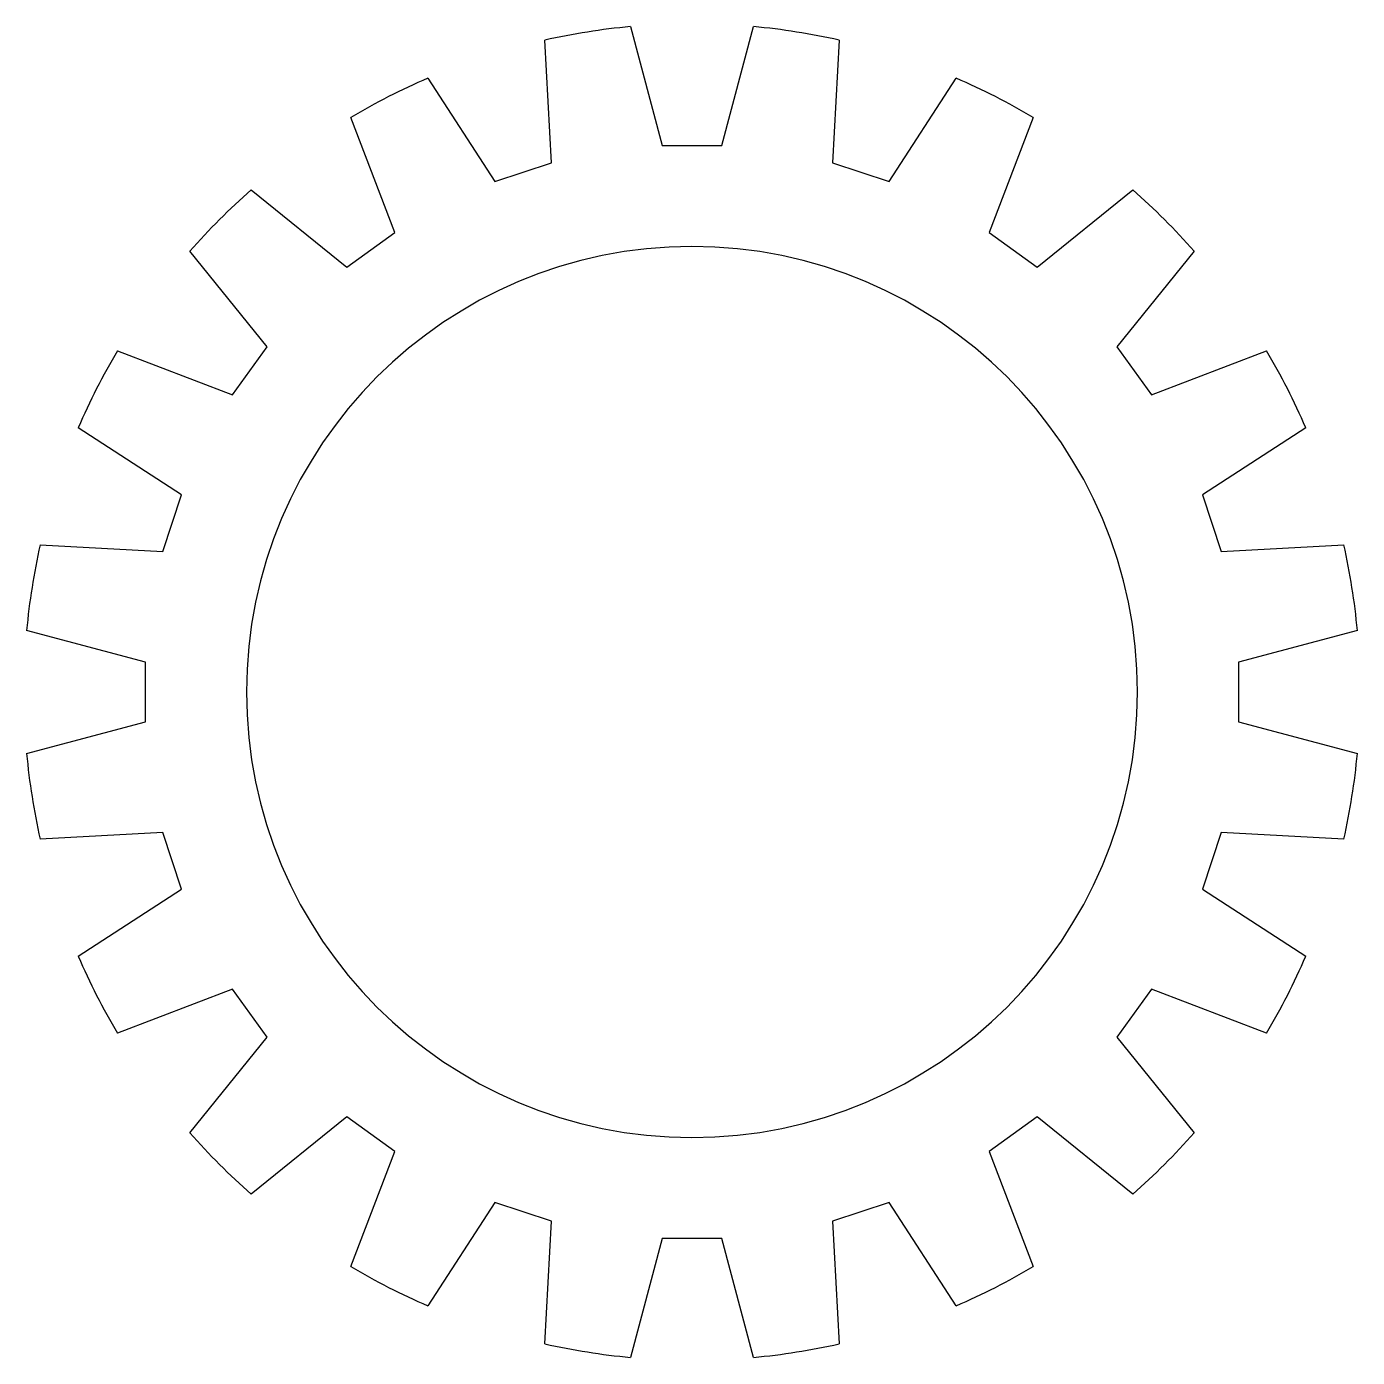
# Model space of a CAD drawing. Header units: millimetres. Extents: x -44.8 to 44.8, y -44.8 to 44.8.
import ezdxf

# ---------------------------------------------------------------- set-up
doc = ezdxf.new("R2010")
doc.units = ezdxf.units.MM

msp = doc.modelspace()

# ---------------------------------------------------------------- linework, layer by layer
at = {"color": 7, "linetype": 'Continuous', "lineweight": 25}
for p, q in [((-4.144, 44.809), (-2, 36.809)), ((2, 36.809), (4.144, 44.809)), ((-9.472, 35.625), (-9.906, 43.896)), ((9.906, 43.896), (9.472, 35.625)), ((-17.787, 41.335), (-13.277, 34.389)), ((13.277, 34.389), (17.787, 41.335)), ((-20.018, 30.955), (-22.986, 38.687)), ((22.986, 38.687), (20.018, 30.955)), ((-2, 36.809), (2, 36.809)), ((-13.277, 34.389), (-9.472, 35.625)), ((9.472, 35.625), (13.277, 34.389)), ((-29.69, 33.816), (-23.254, 28.603)), ((23.254, 28.603), (29.69, 33.816)), ((-23.254, 28.603), (-20.018, 30.955)), ((20.018, 30.955), (23.254, 28.603)), ((-28.603, 23.254), (-33.816, 29.69)), ((33.816, 29.69), (28.603, 23.254)), ((-38.687, 22.986), (-30.955, 20.018)), ((-30.955, 20.018), (-28.603, 23.254)), ((28.603, 23.254), (30.955, 20.018)), ((30.955, 20.018), (38.687, 22.986)), ((-34.389, 13.277), (-41.335, 17.787)), ((41.335, 17.787), (34.389, 13.277)), ((-35.625, 9.472), (-34.389, 13.277)), ((34.389, 13.277), (35.625, 9.472)), ((-43.896, 9.906), (-35.625, 9.472)), ((35.625, 9.472), (43.896, 9.906)), ((-36.809, 2), (-44.809, 4.144)), ((44.809, 4.144), (36.809, 2)), ((-36.809, -2), (-36.809, 2)), ((36.809, 2), (36.809, -2)), ((-44.809, -4.144), (-36.809, -2)), ((36.809, -2), (44.809, -4.144)), ((-35.625, -9.472), (-43.896, -9.906)), ((-34.389, -13.277), (-35.625, -9.472)), ((35.625, -9.472), (34.389, -13.277)), ((43.896, -9.906), (35.625, -9.472)), ((-41.335, -17.787), (-34.389, -13.277)), ((34.389, -13.277), (41.335, -17.787)), ((-30.955, -20.018), (-38.687, -22.986)), ((-28.603, -23.254), (-30.955, -20.018)), ((30.955, -20.018), (28.603, -23.254)), ((38.687, -22.986), (30.955, -20.018)), ((-33.816, -29.69), (-28.603, -23.254)), ((28.603, -23.254), (33.816, -29.69)), ((-23.254, -28.603), (-29.69, -33.816)), ((-20.018, -30.955), (-23.254, -28.603)), ((23.254, -28.603), (20.018, -30.955)), ((29.69, -33.816), (23.254, -28.603)), ((-22.986, -38.687), (-20.018, -30.955)), ((20.018, -30.955), (22.986, -38.687)), ((-13.277, -34.389), (-17.787, -41.335)), ((-9.472, -35.625), (-13.277, -34.389)), ((13.277, -34.389), (9.472, -35.625)), ((17.787, -41.335), (13.277, -34.389)), ((-9.906, -43.896), (-9.472, -35.625)), ((9.472, -35.625), (9.906, -43.896)), ((-2, -36.809), (-4.144, -44.809)), ((2, -36.809), (-2, -36.809)), ((4.144, -44.809), (2, -36.809))]:
    msp.add_line(p, q, dxfattribs=at)
for radius, start, end in [(45, 95.28327, 102.71673), (45, 77.28327, 84.71673), (45, 113.28327, 120.71673), (45, 59.28327, 66.71673), (45, 131.28327, 138.71673), (45, 41.28327, 48.71673), (30, 0, 180), (45, 149.28327, 156.71673), (45, 23.28327, 30.71673), (45, 167.28327, 174.71673), (45, 5.28327, 12.71673), (30, 180, 0), (45, 185.28327, 192.71673), (45, 347.28327, 354.71673), (45, 203.28327, 210.71673), (45, 329.28327, 336.71673), (45, 221.28327, 228.71673), (45, 311.28327, 318.71673), (45, 239.28327, 246.71673), (45, 293.28327, 300.71673), (45, 257.28327, 264.71673), (45, 275.28327, 282.71673)]:
    msp.add_arc((0, 0), radius, start, end, dxfattribs=at)

doc.saveas('drawing.dxf')
